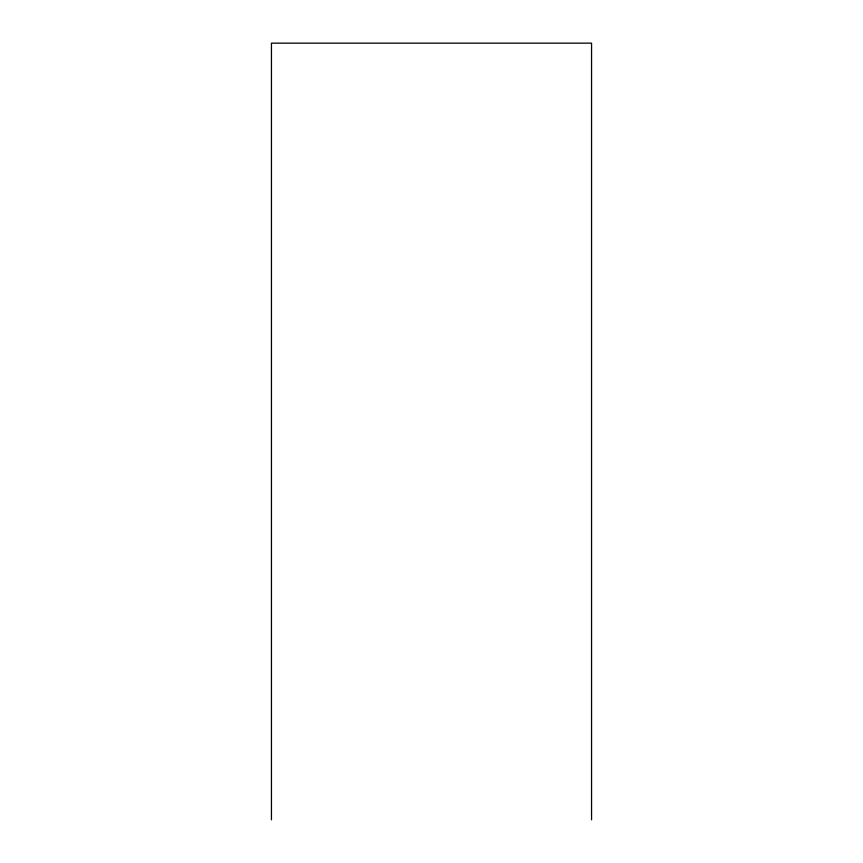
<?xml version="1.0" encoding="UTF-8"?>
<svg xmlns="http://www.w3.org/2000/svg" width="863" height="863" viewBox="0 0 863 863"><rect width="100%" height="100%" fill="white"/><g stroke="black" fill="none" stroke-linecap="round" stroke-linejoin="round"><path stroke-width="1.29" d="M591.554 819.85L591.554 43.15L271.446 43.15L271.446 819.85"/></g></svg>
